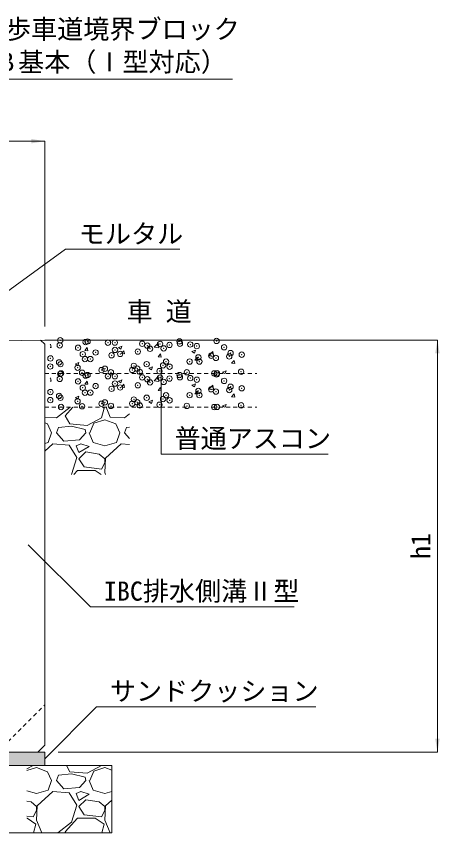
# Model space of a CAD drawing. Units: millimetres at full size; details may follow other scales. Extents: x 6872 to 78201, y -34623 to -7860.
# Drawn here: x 47934 to 48564, y -13865 to -12651 of the extents above; entities that cross this region are included whole.
import ezdxf
from ezdxf.enums import TextEntityAlignment as Align

# ---------------------------------------------------------------- set-up
doc = ezdxf.new("R2010")
doc.units = ezdxf.units.MM
doc.header["$LTSCALE"] = 16
doc.header["$PDMODE"] = 32
doc.header["$PDSIZE"] = 8
doc.linetypes.add('USER1', pattern=[0.675, 0.375, -0.3])
for name, color, linetype, lineweight in [('0_2', 7, 'Continuous', 20), ('寸法線', 7, 'Continuous', 9), ('ﾊｯﾁﾝｸﾞ', 7, 'Continuous', 5)]:
    doc.layers.add(name, color=color, linetype=linetype, lineweight=lineweight)
doc.styles.add('ＭＳ ゴシック', font='')
doc.styles.get('ＭＳ ゴシック').set_extended_font_data('MS Gothic')

# ---------------------------------------------------------------- blocks, each defined once
blk = doc.blocks.new('filled_arrow')
at = {"color": 0, "linetype": 'Continuous', "lineweight": -2}
blk.add_solid([(7.5, 1.25), (0, 0), (7.5, -1.25)], dxfattribs=at)

msp = doc.modelspace()

# ---------------------------------------------------------------- hatches: boundary and pattern name
at = {"layer": 'ﾊｯﾁﾝｸﾞ'}
msp.add_hatch(color=8, dxfattribs=at).paths.add_polyline_path([(47975.76, -13765.42), (47975.76, -13745.42), (47445.76, -13745.42), (47435.76, -13745.42), (47435.76, -13765.42)])

# ---------------------------------------------------------------- linework, layer by layer
at = {"layer": '0_2'}
for p, q in [((47975.76, -13132.42), (47826.76, -13135.31)), ((47969.76, -13132.54), (47975.76, -13138.42)), ((47975.76, -13132.42), (48293.41, -13132.42)), ((47975.76, -13138.42), (47975.76, -13735.42)), ((47965.76, -13745.42), (47975.76, -13735.42)), ((47435.76, -13745.42), (47975.76, -13745.42)), ((47975.76, -13745.42), (47975.76, -13765.42)), ((47335.76, -13765.42), (48075.76, -13765.42)), ((48075.76, -13865.42), (48075.76, -13765.42)), ((47335.76, -13865.42), (48075.76, -13865.42))]:
    msp.add_line(p, q, dxfattribs=at)
at = {"layer": '0_2', "linetype": 'USER1'}
for p, q in [((47975.76, -13182.42), (48291.84, -13182.42)), ((47975.76, -13232.42), (48291.84, -13232.42))]:
    msp.add_line(p, q, dxfattribs=at)
at = {"layer": '0_2', "linetype": 'USER1', "lineweight": 9}
msp.add_line((47905.76, -13745.42), (47975.76, -13675.42), dxfattribs=at)
at = {"layer": '寸法線'}
for p, q in [((47805.76, -12836.51), (47975.76, -12836.51)), ((47975.76, -13112.42), (47975.76, -12836.51)), ((47995.76, -13132.42), (48560.56, -13132.42)), ((48560.56, -13745.42), (48560.56, -13132.42)), ((47995.76, -13745.42), (48560.56, -13745.42))]:
    msp.add_line(p, q, dxfattribs=at)
for points in [[(47644.3, -12965.42), (47644.3, -12744.5), (48255.47, -12744.5)], [(47816.26, -13135.36), (48006.59, -12997.22), (48177.2, -12997.22)], [(48149.05, -13172.4), (48149.05, -13302.27), (48398.09, -13302.27)], [(47951.31, -13436.92), (48043.8, -13529.41), (48347.04, -13529.41)], [(47975.76, -13755.42), (48052.86, -13678.32), (48379.71, -13678.32)]]:
    msp.add_lwpolyline(points, dxfattribs=at)
at = {"layer": 'ﾊｯﾁﾝｸﾞ'}
for p, q in [((47983.75, -13139.62), (47984.48, -13138.75)), ((47985.35, -13143.53), (47984.47, -13138.75)), ((48085.53, -13143.5), (48090.87, -13141.45)), ((48089.32, -13146.06), (48090.86, -13141.45)), ((48138.77, -13143.09), (48144.71, -13136.9)), ((48145.55, -13144.14), (48144.7, -13136.9)), ((47983.75, -13143.39), (47985.36, -13143.53)), ((48035.46, -13147.91), (48039.13, -13143.53)), ((48035.46, -13147.91), (48040.01, -13148.31)), ((48040.01, -13148.31), (48039.13, -13143.54)), ((48085.53, -13143.5), (48089.32, -13146.06)), ((48090.11, -13152.69), (48093.79, -13148.32)), ((48090.11, -13152.69), (48094.67, -13153.09)), ((48094.66, -13153.09), (48093.78, -13148.32)), ((48138.77, -13143.08), (48145.55, -13144.13)), ((48144.77, -13157.48), (48148.44, -13153.1)), ((48149.32, -13157.88), (48148.44, -13153.1)), ((48195.04, -13149.6), (48200.37, -13147.55)), ((48195.04, -13149.6), (48198.83, -13152.16)), ((48198.83, -13152.16), (48200.37, -13147.56)), ((48220.09, -13155.7), (48226.03, -13149.51)), ((48226.87, -13156.75), (48226.03, -13149.51)), ((48021.5, -13168.07), (48026.84, -13166.03)), ((48025.29, -13170.63), (48026.84, -13166.03)), ((48144.77, -13157.48), (48149.32, -13157.88)), ((48199.43, -13162.26), (48203.1, -13157.88)), ((48199.43, -13162.26), (48203.98, -13162.66)), ((48203.97, -13162.66), (48203.09, -13157.88)), ((48220.09, -13155.7), (48226.87, -13156.75)), ((48254.08, -13167.04), (48257.75, -13162.66)), ((48258.63, -13167.44), (48257.75, -13162.66)), ((48021.5, -13168.08), (48025.29, -13170.63)), ((48131.01, -13174.18), (48136.35, -13172.13)), ((48131.01, -13174.18), (48134.8, -13176.74)), ((48134.8, -13176.74), (48136.35, -13172.13)), ((48240.52, -13180.28), (48245.86, -13178.23)), ((48244.45, -13182.42), (48245.86, -13178.23)), ((48254.08, -13167.04), (48258.64, -13167.44)), ((47983.75, -13189.62), (47984.48, -13188.75)), ((47985.35, -13193.53), (47984.47, -13188.75)), ((48138.77, -13193.09), (48144.71, -13186.9)), ((48145.55, -13194.14), (48144.7, -13186.9)), ((48240.52, -13180.28), (48243.7, -13182.42)), ((47983.75, -13193.39), (47985.36, -13193.53)), ((48035.46, -13197.91), (48039.13, -13193.53)), ((48035.46, -13197.91), (48040.01, -13198.31)), ((48040.01, -13198.31), (48039.13, -13193.54)), ((48085.53, -13193.5), (48090.87, -13191.45)), ((48085.53, -13193.5), (48089.32, -13196.06)), ((48089.32, -13196.06), (48090.86, -13191.45)), ((48090.11, -13202.69), (48093.79, -13198.32)), ((48090.11, -13202.69), (48094.67, -13203.09)), ((48094.66, -13203.09), (48093.78, -13198.32)), ((48138.77, -13193.08), (48145.55, -13194.13)), ((48195.04, -13199.6), (48200.37, -13197.55)), ((48195.04, -13199.6), (48198.83, -13202.16)), ((48198.83, -13202.16), (48200.37, -13197.55)), ((48220.09, -13205.7), (48226.03, -13199.51)), ((48226.87, -13206.75), (48226.03, -13199.51)), ((48144.77, -13207.48), (48148.44, -13203.1)), ((48144.77, -13207.48), (48149.32, -13207.87)), ((48149.32, -13207.88), (48148.44, -13203.1)), ((48199.43, -13212.26), (48203.1, -13207.88)), ((48199.43, -13212.26), (48203.98, -13212.66)), ((48203.97, -13212.66), (48203.09, -13207.88)), ((48220.09, -13205.7), (48226.87, -13206.75)), ((48254.08, -13217.04), (48257.75, -13212.66)), ((48258.63, -13217.44), (48257.75, -13212.66)), ((48021.5, -13218.07), (48026.84, -13216.03)), ((48021.5, -13218.08), (48025.29, -13220.63)), ((48025.29, -13220.63), (48026.84, -13216.03)), ((48131.01, -13224.18), (48136.35, -13222.13)), ((48131.01, -13224.18), (48134.8, -13226.74)), ((48134.8, -13226.74), (48136.35, -13222.13)), ((48254.08, -13217.04), (48258.64, -13217.44)), ((47993.1, -13248.19), (48013.51, -13232.42)), ((48006.31, -13245.14), (48017.76, -13232.42)), ((48064.22, -13233.97), (48060.16, -13248.19)), ((48062, -13232.42), (48064.22, -13233.97)), ((48067.16, -13232.42), (48073.37, -13247.17)), ((48240.52, -13230.28), (48245.86, -13228.23)), ((48240.52, -13230.28), (48243.7, -13232.42)), ((48244.45, -13232.42), (48245.86, -13228.23)), ((47975.76, -13247.36), (47993.1, -13248.19)), ((48013.42, -13257.33), (48006.31, -13245.14)), ((48060.16, -13248.19), (48038.82, -13259.37)), ((48048.98, -13256.32), (48065.24, -13251.24)), ((48065.24, -13251.24), (48081.5, -13257.33)), ((48073.37, -13247.17), (48094.7, -13248.19)), ((48094.7, -13248.19), (48102.21, -13242.39)), ((47975.76, -13255.78), (47979.9, -13257.33)), ((47979.9, -13257.33), (47985.99, -13270.54)), ((47993.1, -13270.54), (47996.15, -13262.41)), ((48015.46, -13260.38), (47996.15, -13262.41)), ((48038.82, -13259.37), (48013.42, -13257.33)), ((48035.78, -13265.46), (48015.46, -13260.38)), ((48042.89, -13270.54), (48048.98, -13256.32)), ((48081.5, -13257.33), (48087.59, -13270.54)), ((48094.7, -13270.54), (48097.75, -13262.41)), ((48102.21, -13261.94), (48097.75, -13262.41)), ((47980.91, -13284.77), (47985.99, -13270.54)), ((48004.28, -13282.73), (47993.1, -13270.54)), ((48036.79, -13270.54), (48027.65, -13280.7)), ((48036.79, -13270.54), (48035.78, -13265.46)), ((48041.87, -13270.54), (48047.97, -13284.77)), ((48082.51, -13284.77), (48087.59, -13270.54)), ((48102.21, -13278.73), (48094.7, -13270.54)), ((47975.76, -13286.28), (47980.91, -13284.77)), ((47988.02, -13286.8), (47975.76, -13297.99)), ((48012.41, -13288.83), (47988.02, -13286.8)), ((48027.65, -13280.7), (48004.28, -13282.73)), ((48029.68, -13286.8), (48022.57, -13289.85)), ((48041.87, -13290.86), (48029.68, -13286.8)), ((48047.97, -13284.77), (48065.24, -13289.85)), ((48065.24, -13289.85), (48082.51, -13284.77)), ((48089.62, -13286.8), (48066.26, -13308.13)), ((48102.21, -13287.85), (48089.62, -13286.8)), ((48023.58, -13307.12), (48012.41, -13288.83)), ((48022.57, -13289.85), (48026.63, -13300.01)), ((48026.63, -13300.01), (48041.87, -13290.86)), ((48036.79, -13298.99), (48026.63, -13309.15)), ((48057.11, -13302.04), (48036.79, -13298.99)), ((48015.48, -13332.43), (48023.58, -13307.12)), ((48026.63, -13309.15), (48034.76, -13321.34)), ((48065.24, -13309.15), (48057.11, -13302.04)), ((48066.26, -13308.13), (48065.24, -13329.47)), ((48065.24, -13315.25), (48065.24, -13309.15)), ((48034.76, -13321.34), (48060.16, -13324.39)), ((48060.16, -13324.39), (48065.24, -13315.25)), ((48019.19, -13332.43), (48024.6, -13326.42)), ((48024.6, -13326.42), (48051.02, -13326.42)), ((48051.02, -13326.42), (48059.7, -13332.43)), ((48065.24, -13329.47), (48066.49, -13332.43)), ((47958.56, -13765.59), (47949.24, -13770.47)), ((47949.24, -13773.14), (47963.64, -13768.64)), ((47958.61, -13765.42), (47958.56, -13765.59)), ((47963.64, -13768.64), (47979.9, -13774.73)), ((47989.58, -13765.42), (47993.1, -13765.59)), ((47993.1, -13765.59), (47993.32, -13765.42)), ((48013.42, -13774.73), (48007.99, -13765.42)), ((48060.16, -13765.59), (48038.82, -13776.77)), ((48042.89, -13787.94), (48048.98, -13773.72)), ((48048.98, -13773.72), (48065.24, -13768.64)), ((48060.21, -13765.42), (48060.16, -13765.59)), ((48065.24, -13768.64), (48075.76, -13772.58)), ((47979.9, -13774.73), (47985.99, -13787.94)), ((47993.1, -13787.94), (47996.15, -13779.81)), ((48015.46, -13777.78), (47996.15, -13779.81)), ((48038.82, -13776.77), (48013.42, -13774.73)), ((48035.78, -13782.86), (48015.46, -13777.78)), ((48036.79, -13787.94), (48035.78, -13782.86)), ((47980.91, -13802.17), (47985.99, -13787.94)), ((48004.28, -13800.13), (47993.1, -13787.94)), ((48027.65, -13798.1), (48004.28, -13800.13)), ((48036.79, -13787.94), (48027.65, -13798.1)), ((48041.87, -13787.94), (48047.97, -13802.17)), ((47949.24, -13803.01), (47963.64, -13807.25)), ((47963.64, -13807.25), (47980.91, -13802.17)), ((47988.02, -13804.2), (47964.66, -13825.53)), ((48012.41, -13806.23), (47988.02, -13804.2)), ((48023.58, -13824.52), (48012.41, -13806.23)), ((48029.68, -13804.2), (48022.57, -13807.25)), ((48022.57, -13807.25), (48026.63, -13817.41)), ((48026.63, -13817.41), (48041.87, -13808.26)), ((48041.87, -13808.26), (48029.68, -13804.2)), ((48047.97, -13802.17), (48065.24, -13807.25)), ((48065.24, -13807.25), (48075.76, -13804.15)), ((47955.51, -13819.44), (47949.24, -13818.5)), ((47963.64, -13826.55), (47955.51, -13819.44)), ((48036.79, -13816.39), (48026.63, -13826.55)), ((48057.11, -13819.44), (48036.79, -13816.39)), ((48065.24, -13826.55), (48057.11, -13819.44)), ((48075.76, -13816.86), (48066.26, -13825.53)), ((47958.56, -13841.79), (47963.64, -13832.65)), ((47964.66, -13825.53), (47963.64, -13846.87)), ((47963.64, -13832.65), (47963.64, -13826.55)), ((48015.46, -13849.92), (48023.58, -13824.52)), ((48026.63, -13826.55), (48034.76, -13838.74)), ((48060.16, -13841.79), (48065.24, -13832.65)), ((48066.26, -13825.53), (48065.24, -13846.87)), ((48065.24, -13832.65), (48065.24, -13826.55)), ((47949.24, -13840.67), (47958.56, -13841.79)), ((47949.24, -13843.82), (47949.42, -13843.82)), ((47949.42, -13843.82), (47962.62, -13852.97)), ((48006.31, -13864.14), (48024.6, -13843.82)), ((48024.6, -13843.82), (48051.02, -13843.82)), ((48034.76, -13838.74), (48060.16, -13841.79)), ((48051.02, -13843.82), (48064.22, -13852.97)), ((47962.62, -13852.97), (47959.07, -13865.42)), ((47963.64, -13846.87), (47971.45, -13865.42)), ((47995.39, -13865.42), (48015.46, -13849.92)), ((48064.22, -13852.97), (48060.67, -13865.42)), ((48065.24, -13846.87), (48073.05, -13865.42)), ((48007.06, -13865.42), (48006.31, -13864.14))]:
    msp.add_line(p, q, dxfattribs=at)
for p in [(47998.87, -13132.87), (48231.63, -13133.74), (47998.17, -13140.29), (48025.46, -13143.98), (48036.66, -13135.41), (48039.55, -13134.59), (48069.9, -13136.35), (48080.23, -13136.31), (48120.9, -13138.03), (48128.54, -13140.83), (48132.6, -13145.45), (48147.62, -13138.32), (48152.93, -13144.82), (48161.58, -13139.74), (48176.48, -13134.52), (48177.04, -13137.83), (48192.5, -13139.11), (48202.26, -13141.46), (48242.93, -13143.18), (48032.48, -13153.48), (48051.56, -13150.97), (48075.31, -13155.06), (48080.42, -13147.17), (48088.16, -13153.08), (48114.44, -13149.7), (48204.56, -13158.24), (48223.63, -13155.73), (48250.58, -13156.86), (48252.49, -13151.93), (48269.19, -13154.23), (47984.36, -13159.81), (47997.25, -13165.65), (47999.28, -13168.34), (48035.74, -13160.78), (48043.72, -13160.71), (48127.57, -13168.37), (48152, -13170.19), (48156.43, -13164.57), (48191.58, -13164.47), (48206.14, -13164.49), (48230.7, -13159.11), (47984.03, -13171.81), (48000.1, -13182.04), (48024.71, -13173.53), (48031.51, -13181.02), (48060.37, -13177.22), (48065.39, -13175.24), (48074.39, -13180.43), (48106.06, -13176.96), (48108.5, -13170.89), (48113.51, -13175.06), (48117.26, -13179.75), (48146.74, -13178.68), (48161.7, -13172.12), (48187.42, -13180.4), (48228.1, -13182.12), (48232.45, -13181.98), (48268.26, -13179.6), (47998.17, -13190.29), (47998.87, -13182.87), (48025.46, -13193.98), (48036.66, -13185.41), (48039.55, -13184.59), (48069.9, -13186.35), (48080.23, -13186.31), (48120.9, -13188.02), (48128.54, -13190.83), (48147.62, -13188.32), (48152.93, -13194.82), (48161.58, -13189.74), (48176.48, -13184.52), (48177.04, -13187.82), (48192.5, -13189.11), (48202.26, -13191.46), (48231.63, -13183.74), (48242.93, -13193.18), (48032.48, -13203.48), (48051.56, -13200.97), (48075.31, -13205.06), (48080.42, -13197.17), (48088.16, -13203.08), (48114.44, -13199.7), (48132.6, -13195.45), (48223.63, -13205.73), (48250.58, -13206.86), (48252.49, -13201.93), (48269.19, -13204.23), (47984.36, -13209.81), (47997.25, -13215.65), (47999.28, -13218.34), (48035.74, -13210.78), (48043.72, -13210.71), (48127.57, -13218.37), (48156.43, -13214.57), (48191.58, -13214.47), (48204.56, -13208.24), (48206.14, -13214.49), (48230.7, -13209.11), (47984.03, -13221.81), (48024.71, -13223.53), (48031.51, -13231.02), (48060.37, -13227.22), (48065.39, -13225.24), (48074.39, -13230.43), (48106.06, -13226.96), (48108.5, -13220.88), (48113.51, -13225.06), (48117.26, -13229.75), (48146.74, -13228.68), (48152, -13220.19), (48161.7, -13222.12), (48187.42, -13230.4), (48268.26, -13229.6), (48000.1, -13232.04), (48228.1, -13232.12), (48232.45, -13231.98)]:
    msp.add_point(p, dxfattribs=at)

# ---------------------------------------------------------------- block references
at = {"layer": '寸法線'}
for p, xscale, yscale, rotation in [((47975.76, -12836.51), 2.67, 2.67, 180), ((48560.56, -13132.42), 2.67, 2.67, 270), ((48149.05, -13172.4), 0.133, 0.133, 270), ((47951.31, -13436.92), 0.133, 0.133, 315), ((48560.56, -13745.42), 2.67, 2.67, 90), ((47975.76, -13755.42), 0.133, 0.133, 45)]:
    msp.add_blockref('filled_arrow', p, dxfattribs=dict(at, xscale=xscale, yscale=yscale, rotation=rotation))

# ---------------------------------------------------------------- texts
at = {"layer": '0_2', "style": 'ＭＳ ゴシック'}
msp.add_text('車 道', height=28.48, dxfattribs=at).set_placement((48097.65, -13112.76), align=Align.BOTTOM_LEFT)
at = {"layer": '寸法線', "style": 'ＭＳ ゴシック'}
for s, p in [('IBC排水側溝\u3000歩車道境界ブロック', (47664.3, -12692.63)), ('セミフラットＢ基本（Ⅰ型対応）', (47664.3, -12741.38))]:
    msp.add_text(s, height=28.48, dxfattribs=at).set_placement(p, align=Align.BOTTOM_LEFT)
for s, p in [('モルタル', (48026.59, -12960.15)), ('普通アスコン', (48169.05, -13264.6)), ('IBC排水側溝Ⅱ型', (48063.8, -13491.73)), ('サンドクッション', (48072.86, -13640.5))]:
    msp.add_text(s, height=28.48, dxfattribs=at).set_placement(p, align=Align.TOP_LEFT)
msp.add_text('h1', height=28.48, rotation=90, dxfattribs=at).set_placement((48535.56, -13438.92), align=Align.MIDDLE_CENTER)

doc.saveas('drawing.dxf')
